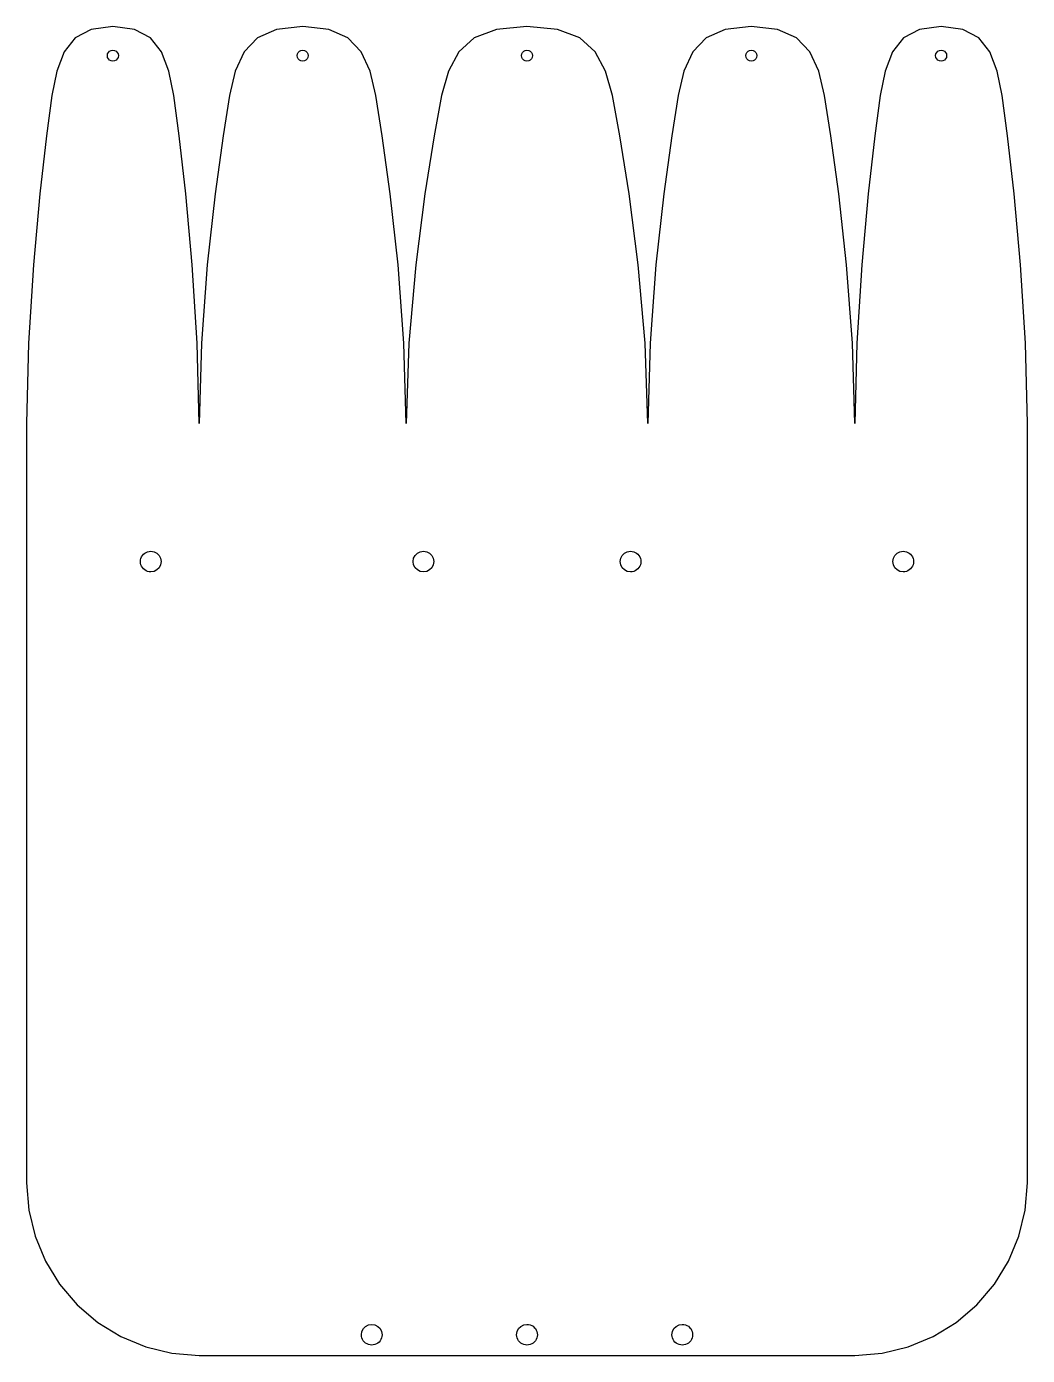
# Model space of a CAD drawing. Header units: millimetres. Extents: x 0 to 290, y 0 to 385.
import ezdxf

# ---------------------------------------------------------------- set-up
doc = ezdxf.new("R2010")
doc.units = ezdxf.units.MM
doc.layers.add('C00-00-00-BLACK', color=7, linetype='CONTINUOUS')

msp = doc.modelspace()

# ---------------------------------------------------------------- linework, layer by layer
at = {"layer": 'C00-00-00-BLACK', "linetype": 'CONTINUOUS'}
for p, q in [((25.1327, 385.456), (25.1327, 385.456)), ((25.1327, 378.629), (25.1327, 378.629)), ((80.1317, 378.629), (80.1317, 378.629)), ((145.132, 378.629), (145.132, 378.629)), ((210.133, 378.629), (210.133, 378.629)), ((265.132, 378.629), (265.132, 378.629)), ((0.13229, 270.454), (0.13229, 50.4543)), ((290.132, 50.4543), (290.132, 270.454)), ((36.1322, 233.454), (36.1322, 233.454)), ((115.132, 233.454), (115.132, 233.454)), ((175.132, 233.454), (175.132, 233.454)), ((254.132, 233.454), (254.132, 233.454)), ((100.132, 9.45335), (100.132, 9.45335)), ((145.132, 9.45335), (145.132, 9.45335)), ((190.132, 9.45335), (190.132, 9.45335)), ((50.1315, 0.45475), (240.132, 0.45475))]:
    msp.add_line(p, q, dxfattribs=at)
for points in [[(25.1327, 385.456), (18.824, 384.628), (14.2243, 382.176), (11.0121, 378.144), (8.86612, 372.579), (7.46485, 365.527)], [(42.799, 365.527), (41.3983, 372.58), (39.2525, 378.144), (36.0403, 382.176), (31.4408, 384.628), (25.1327, 385.456)], [(80.1317, 385.456), (72.5622, 384.628), (67.0428, 382.176), (63.1882, 378.144), (60.613, 372.579), (58.9319, 365.527)], [(101.333, 365.527), (99.6515, 372.58), (97.0762, 378.144), (93.2214, 382.176), (87.7017, 384.628), (80.1317, 385.456)], [(145.132, 385.456), (136.301, 384.628), (129.861, 382.176), (125.364, 378.144), (122.359, 372.579), (120.398, 365.527)], [(169.867, 365.527), (167.905, 372.58), (164.9, 378.144), (160.403, 382.176), (153.964, 384.628), (145.132, 385.456)], [(210.133, 385.456), (202.563, 384.628), (197.043, 382.176), (193.188, 378.144), (190.613, 372.579), (188.932, 365.527)], [(231.333, 365.527), (229.652, 372.58), (227.076, 378.144), (223.222, 382.176), (217.702, 384.628), (210.133, 385.456)], [(265.132, 385.456), (258.824, 384.628), (254.224, 382.176), (251.012, 378.144), (248.866, 372.579), (247.465, 365.527)], [(282.8, 365.527), (281.398, 372.58), (279.252, 378.144), (276.04, 382.176), (271.44, 384.628), (265.132, 385.456)], [(23.5452, 377.042), (23.6261, 377.544), (23.8516, 377.98), (24.1952, 378.324), (24.631, 378.549), (25.1327, 378.629)], [(25.1327, 378.629), (25.6343, 378.549), (26.0701, 378.324), (26.4138, 377.98), (26.6392, 377.544), (26.7202, 377.042)], [(78.5442, 377.042), (78.6252, 377.544), (78.8505, 377.98), (79.1942, 378.324), (79.63, 378.549), (80.1317, 378.629)], [(80.1317, 378.629), (80.6339, 378.549), (81.0697, 378.324), (81.4132, 377.98), (81.6384, 377.544), (81.7192, 377.042)], [(143.545, 377.042), (143.626, 377.544), (143.851, 377.98), (144.195, 378.324), (144.63, 378.549), (145.132, 378.629)], [(145.132, 378.629), (145.634, 378.549), (146.07, 378.324), (146.413, 377.98), (146.639, 377.544), (146.72, 377.042)], [(208.545, 377.042), (208.626, 377.544), (208.851, 377.98), (209.195, 378.324), (209.631, 378.549), (210.133, 378.629)], [(210.133, 378.629), (210.635, 378.549), (211.07, 378.324), (211.414, 377.98), (211.639, 377.544), (211.72, 377.042)], [(263.544, 377.042), (263.625, 377.544), (263.851, 377.98), (264.194, 378.324), (264.63, 378.549), (265.132, 378.629)], [(265.132, 378.629), (265.634, 378.549), (266.069, 378.324), (266.413, 377.98), (266.638, 377.544), (266.719, 377.042)], [(25.1327, 375.454), (24.631, 375.535), (24.1952, 375.76), (23.8515, 376.104), (23.6261, 376.539), (23.5452, 377.042)], [(26.7202, 377.042), (26.6392, 376.539), (26.4138, 376.104), (26.0701, 375.76), (25.6343, 375.535), (25.1327, 375.454)], [(80.1317, 375.454), (79.63, 375.535), (79.1942, 375.76), (78.8505, 376.104), (78.6252, 376.539), (78.5442, 377.042)], [(81.7192, 377.042), (81.6384, 376.539), (81.4132, 376.104), (81.0697, 375.76), (80.6338, 375.535), (80.1317, 375.454)], [(145.132, 375.454), (144.63, 375.535), (144.195, 375.76), (143.851, 376.104), (143.626, 376.539), (143.545, 377.042)], [(146.72, 377.042), (146.639, 376.539), (146.413, 376.104), (146.07, 375.76), (145.634, 375.535), (145.132, 375.454)], [(210.133, 375.454), (209.631, 375.535), (209.195, 375.76), (208.851, 376.104), (208.626, 376.539), (208.545, 377.042)], [(211.72, 377.042), (211.639, 376.539), (211.414, 376.104), (211.07, 375.76), (210.635, 375.535), (210.133, 375.454)], [(265.132, 375.454), (264.63, 375.535), (264.194, 375.76), (263.851, 376.104), (263.625, 376.539), (263.544, 377.042)], [(266.719, 377.042), (266.638, 376.539), (266.413, 376.104), (266.069, 375.76), (265.633, 375.535), (265.132, 375.454)], [(7.46485, 365.527), (5.90004, 353.845), (3.98129, 336.986), (2.11169, 316.459), (0.69432, 293.778), (0.13229, 270.454)], [(50.1315, 270.454), (49.5695, 293.778), (48.1521, 316.459), (46.2825, 336.986), (44.3638, 353.845), (42.799, 365.527)], [(58.9319, 365.527), (57.054, 353.845), (54.7512, 336.986), (52.5073, 316.459), (50.8061, 293.778), (50.1315, 270.454)], [(110.133, 270.454), (109.458, 293.778), (107.757, 316.459), (105.513, 336.986), (103.21, 353.845), (101.333, 365.527)], [(120.398, 365.527), (118.207, 353.845), (115.521, 336.986), (112.904, 316.459), (110.92, 293.778), (110.133, 270.454)], [(180.132, 270.454), (179.345, 293.778), (177.36, 316.459), (174.743, 336.986), (172.057, 353.845), (169.867, 365.527)], [(188.932, 365.527), (187.054, 353.845), (184.751, 336.986), (182.507, 316.459), (180.806, 293.778), (180.132, 270.454)], [(240.132, 270.454), (239.457, 293.778), (237.756, 316.459), (235.513, 336.986), (233.21, 353.845), (231.333, 365.527)], [(247.465, 365.527), (245.901, 353.845), (243.981, 336.986), (242.111, 316.459), (240.694, 293.778), (240.132, 270.454)], [(290.132, 270.454), (289.57, 293.778), (288.153, 316.459), (286.283, 336.986), (284.365, 353.845), (282.8, 365.527)], [(33.1322, 230.454), (33.1696, 230.926), (33.2797, 231.383), (33.459, 231.815), (33.704, 232.216), (34.0114, 232.576)], [(34.0114, 232.576), (34.3715, 232.883), (34.7718, 233.128), (35.2041, 233.306), (35.6603, 233.416), (36.1322, 233.454)], [(36.1322, 233.454), (37.0808, 233.301), (37.9043, 232.875), (38.5536, 232.226), (38.9794, 231.402), (39.1322, 230.454)], [(112.132, 230.454), (112.285, 231.402), (112.711, 232.226), (113.361, 232.875), (114.184, 233.301), (115.132, 233.454)], [(115.132, 233.454), (116.08, 233.301), (116.904, 232.875), (117.553, 232.226), (117.979, 231.402), (118.132, 230.454)], [(172.132, 230.454), (172.285, 231.402), (172.711, 232.226), (173.361, 232.875), (174.184, 233.301), (175.132, 233.454)], [(175.132, 233.454), (175.605, 233.416), (176.061, 233.306), (176.493, 233.128), (176.894, 232.883), (177.254, 232.576)], [(177.254, 232.576), (177.561, 232.216), (177.806, 231.815), (177.985, 231.383), (178.095, 230.926), (178.132, 230.454)], [(251.132, 230.454), (251.285, 231.402), (251.711, 232.226), (252.361, 232.875), (253.184, 233.301), (254.132, 233.454)], [(254.132, 233.454), (254.604, 233.416), (255.06, 233.306), (255.493, 233.128), (255.893, 232.883), (256.253, 232.576)], [(256.253, 232.576), (256.561, 232.216), (256.806, 231.815), (256.985, 231.383), (257.095, 230.926), (257.132, 230.454)], [(34.0114, 228.333), (33.704, 228.693), (33.459, 229.093), (33.2797, 229.525), (33.1696, 229.982), (33.1322, 230.454)], [(36.1322, 227.455), (35.6603, 227.492), (35.2041, 227.601), (34.7718, 227.78), (34.3715, 228.025), (34.0114, 228.333)], [(39.1322, 230.454), (38.9794, 229.506), (38.5536, 228.683), (37.9043, 228.033), (37.0808, 227.608), (36.1322, 227.455)], [(115.132, 227.455), (114.184, 227.608), (113.361, 228.033), (112.711, 228.682), (112.285, 229.506), (112.132, 230.454)], [(118.132, 230.454), (117.979, 229.506), (117.553, 228.683), (116.904, 228.033), (116.08, 227.608), (115.132, 227.455)], [(175.132, 227.455), (174.184, 227.608), (173.361, 228.033), (172.711, 228.682), (172.285, 229.506), (172.132, 230.454)], [(177.254, 228.333), (176.894, 228.025), (176.493, 227.78), (176.061, 227.601), (175.605, 227.492), (175.132, 227.455)], [(178.132, 230.454), (178.095, 229.982), (177.985, 229.525), (177.806, 229.093), (177.561, 228.693), (177.254, 228.333)], [(254.132, 227.455), (253.184, 227.608), (252.361, 228.033), (251.711, 228.682), (251.285, 229.506), (251.132, 230.454)], [(256.253, 228.333), (255.893, 228.025), (255.493, 227.78), (255.06, 227.601), (254.604, 227.492), (254.132, 227.455)], [(257.132, 230.454), (257.095, 229.982), (256.985, 229.525), (256.806, 229.093), (256.561, 228.693), (256.253, 228.333)], [(0.13229, 50.4543), (0.7552, 42.5853), (2.58679, 34.9809), (5.57136, 27.7755), (9.65323, 21.1035), (14.7767, 15.0992)], [(275.488, 15.0992), (280.611, 21.1035), (284.693, 27.7755), (287.678, 34.9809), (289.509, 42.5853), (290.132, 50.4543)], [(14.7767, 15.0992), (20.7817, 9.97505), (27.4541, 5.89284), (34.6594, 2.90826), (42.2633, 1.077), (50.1315, 0.45475)], [(240.132, 0.45475), (248, 1.077), (255.605, 2.90826), (262.81, 5.89284), (269.483, 9.97505), (275.488, 15.0992)], [(97.1324, 6.45474), (97.2854, 7.40265), (97.7114, 8.22582), (98.3609, 8.87488), (99.1844, 9.30051), (100.132, 9.45335)], [(100.132, 9.45335), (101.08, 9.30051), (101.904, 8.87488), (102.553, 8.22581), (102.979, 7.40265), (103.132, 6.45474)], [(142.132, 6.45474), (142.285, 7.40265), (142.711, 8.22582), (143.361, 8.87488), (144.184, 9.30051), (145.132, 9.45335)], [(145.132, 9.45335), (145.604, 9.41656), (146.06, 9.30687), (146.493, 9.1278), (146.893, 8.88285), (147.253, 8.57553)], [(147.253, 8.57553), (147.561, 8.2154), (147.806, 7.81512), (147.985, 7.38282), (148.095, 6.92665), (148.132, 6.45474)], [(187.132, 6.45474), (187.285, 7.40265), (187.711, 8.22582), (188.361, 8.87488), (189.184, 9.30051), (190.132, 9.45335)], [(190.132, 9.45335), (190.604, 9.41656), (191.06, 9.30687), (191.492, 9.1278), (191.893, 8.88285), (192.253, 8.57553)], [(192.253, 8.57553), (192.561, 8.2154), (192.806, 7.81512), (192.985, 7.38282), (193.095, 6.92665), (193.132, 6.45474)], [(98.0115, 4.33257), (97.7037, 4.6927), (97.4586, 5.09306), (97.2795, 5.52557), (97.1697, 5.98215), (97.1324, 6.45474)], [(100.132, 3.45336), (99.6605, 3.49082), (99.2043, 3.60091), (98.772, 3.78019), (98.3717, 4.02523), (98.0115, 4.33257)], [(102.253, 4.33257), (101.893, 4.02523), (101.493, 3.78019), (101.061, 3.60091), (100.604, 3.49082), (100.132, 3.45336)], [(103.132, 6.45474), (103.095, 5.98215), (102.985, 5.52557), (102.806, 5.09306), (102.561, 4.6927), (102.253, 4.33257)], [(143.012, 4.33257), (142.704, 4.6927), (142.459, 5.09306), (142.279, 5.52557), (142.17, 5.98215), (142.132, 6.45474)], [(145.132, 3.45336), (144.66, 3.49082), (144.204, 3.60091), (143.772, 3.78019), (143.372, 4.02523), (143.012, 4.33257)], [(147.254, 4.33257), (146.894, 4.02523), (146.493, 3.78019), (146.06, 3.60091), (145.604, 3.49082), (145.132, 3.45336)], [(148.132, 6.45474), (148.095, 5.98215), (147.985, 5.52557), (147.806, 5.09306), (147.562, 4.6927), (147.254, 4.33257)], [(188.011, 4.33257), (187.703, 4.6927), (187.458, 5.09306), (187.279, 5.52557), (187.169, 5.98215), (187.132, 6.45474)], [(190.132, 3.45336), (189.66, 3.49082), (189.204, 3.60091), (188.772, 3.78019), (188.371, 4.02523), (188.011, 4.33257)], [(192.254, 4.33257), (191.894, 4.02523), (191.493, 3.78019), (191.06, 3.60091), (190.604, 3.49082), (190.132, 3.45336)], [(193.132, 6.45474), (193.095, 5.98215), (192.985, 5.52557), (192.806, 5.09306), (192.561, 4.6927), (192.254, 4.33257)]]:
    msp.add_lwpolyline(points, dxfattribs=at)

doc.saveas('drawing.dxf')
